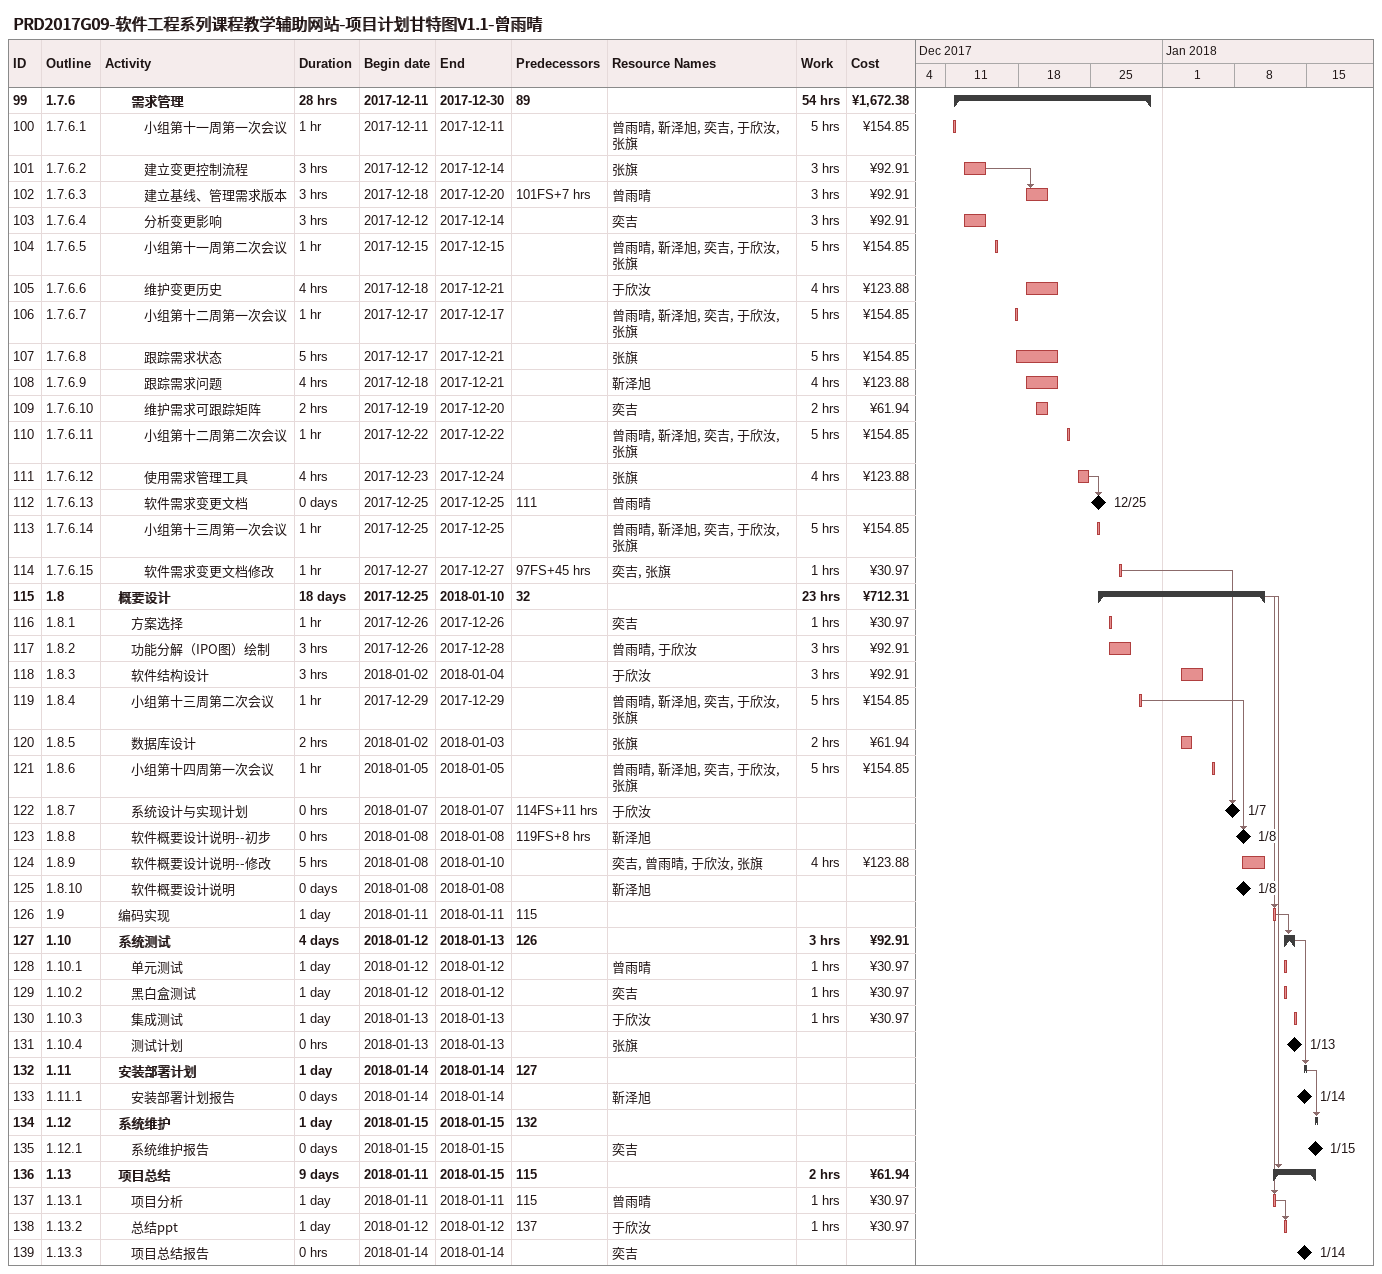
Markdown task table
PRD2017G09-软件工程系列课程教学辅助网站-项目计划甘特图V1.1-曾雨晴

| ID | WBS | Task | Duration | Start | Finish | Predecessors | Resources | Work (h) | Cost (¥) |
|---|---|---|---|---|---|---|---|---|---|
| 99 | 1.7.6 | **需求管理** | 28h | 2017-12-11 | 2017-12-30 | 89 |  | 54 | 1672.38 |
| 100 | 1.7.6.1 | 小组第十一周第一次会议 | 1h | 2017-12-11 | 2017-12-11 |  | 曾雨晴, 靳泽旭, 奕吉, 于欣汝, 张旗 | 5 | 154.85 |
| 101 | 1.7.6.2 | 建立变更控制流程 | 3h | 2017-12-12 | 2017-12-14 |  | 张旗 | 3 | 92.91 |
| 102 | 1.7.6.3 | 建立基线、管理需求版本 | 3h | 2017-12-18 | 2017-12-20 | 101FS+7h | 曾雨晴 | 3 | 92.91 |
| 103 | 1.7.6.4 | 分析变更影响 | 3h | 2017-12-12 | 2017-12-14 |  | 奕吉 | 3 | 92.91 |
| 104 | 1.7.6.5 | 小组第十一周第二次会议 | 1h | 2017-12-15 | 2017-12-15 |  | 曾雨晴, 靳泽旭, 奕吉, 于欣汝, 张旗 | 5 | 154.85 |
| 105 | 1.7.6.6 | 维护变更历史 | 4h | 2017-12-18 | 2017-12-21 |  | 于欣汝 | 4 | 123.88 |
| 106 | 1.7.6.7 | 小组第十二周第一次会议 | 1h | 2017-12-17 | 2017-12-17 |  | 曾雨晴, 靳泽旭, 奕吉, 于欣汝, 张旗 | 5 | 154.85 |
| 107 | 1.7.6.8 | 跟踪需求状态 | 5h | 2017-12-17 | 2017-12-21 |  | 张旗 | 5 | 154.85 |
| 108 | 1.7.6.9 | 跟踪需求问题 | 4h | 2017-12-18 | 2017-12-21 |  | 靳泽旭 | 4 | 123.88 |
| 109 | 1.7.6.10 | 维护需求可跟踪矩阵 | 2h | 2017-12-19 | 2017-12-20 |  | 奕吉 | 2 | 61.94 |
| 110 | 1.7.6.11 | 小组第十二周第二次会议 | 1h | 2017-12-22 | 2017-12-22 |  | 曾雨晴, 靳泽旭, 奕吉, 于欣汝, 张旗 | 5 | 154.85 |
| 111 | 1.7.6.12 | 使用需求管理工具 | 4h | 2017-12-23 | 2017-12-24 |  | 张旗 | 4 | 123.88 |
| 112 | 1.7.6.13 | 软件需求变更文档 | 0d | 2017-12-25 | 2017-12-25 | 111 | 曾雨晴 |  |  |
| 113 | 1.7.6.14 | 小组第十三周第一次会议 | 1h | 2017-12-25 | 2017-12-25 |  | 曾雨晴, 靳泽旭, 奕吉, 于欣汝, 张旗 | 5 | 154.85 |
| 114 | 1.7.6.15 | 软件需求变更文档修改 | 1h | 2017-12-27 | 2017-12-27 | 97FS+45h | 奕吉, 张旗 | 1 | 30.97 |
| 115 | 1.8 | **概要设计** | 18d | 2017-12-25 | 2018-01-10 | 32 |  | 23 | 712.31 |
| 116 | 1.8.1 | 方案选择 | 1h | 2017-12-26 | 2017-12-26 |  | 奕吉 | 1 | 30.97 |
| 117 | 1.8.2 | 功能分解（IPO图）绘制 | 3h | 2017-12-26 | 2017-12-28 |  | 曾雨晴, 于欣汝 | 3 | 92.91 |
| 118 | 1.8.3 | 软件结构设计 | 3h | 2018-01-02 | 2018-01-04 |  | 于欣汝 | 3 | 92.91 |
| 119 | 1.8.4 | 小组第十三周第二次会议 | 1h | 2017-12-29 | 2017-12-29 |  | 曾雨晴, 靳泽旭, 奕吉, 于欣汝, 张旗 | 5 | 154.85 |
| 120 | 1.8.5 | 数据库设计 | 2h | 2018-01-02 | 2018-01-03 |  | 张旗 | 2 | 61.94 |
| 121 | 1.8.6 | 小组第十四周第一次会议 | 1h | 2018-01-05 | 2018-01-05 |  | 曾雨晴, 靳泽旭, 奕吉, 于欣汝, 张旗 | 5 | 154.85 |
| 122 | 1.8.7 | 系统设计与实现计划 | 0h | 2018-01-07 | 2018-01-07 | 114FS+11h | 于欣汝 |  |  |
| 123 | 1.8.8 | 软件概要设计说明--初步 | 0h | 2018-01-08 | 2018-01-08 | 119FS+8h | 靳泽旭 |  |  |
| 124 | 1.8.9 | 软件概要设计说明--修改 | 5h | 2018-01-08 | 2018-01-10 |  | 奕吉, 曾雨晴, 于欣汝, 张旗 | 4 | 123.88 |
| 125 | 1.8.10 | 软件概要设计说明 | 0d | 2018-01-08 | 2018-01-08 |  | 靳泽旭 |  |  |
| 126 | 1.9 | 编码实现 | 1d | 2018-01-11 | 2018-01-11 | 115 |  |  |  |
| 127 | 1.10 | **系统测试** | 4d | 2018-01-12 | 2018-01-13 | 126 |  | 3 | 92.91 |
| 128 | 1.10.1 | 单元测试 | 1d | 2018-01-12 | 2018-01-12 |  | 曾雨晴 | 1 | 30.97 |
| 129 | 1.10.2 | 黑白盒测试 | 1d | 2018-01-12 | 2018-01-12 |  | 奕吉 | 1 | 30.97 |
| 130 | 1.10.3 | 集成测试 | 1d | 2018-01-13 | 2018-01-13 |  | 于欣汝 | 1 | 30.97 |
| 131 | 1.10.4 | 测试计划 | 0h | 2018-01-13 | 2018-01-13 |  | 张旗 |  |  |
| 132 | 1.11 | **安装部署计划** | 1d | 2018-01-14 | 2018-01-14 | 127 |  |  |  |
| 133 | 1.11.1 | 安装部署计划报告 | 0d | 2018-01-14 | 2018-01-14 |  | 靳泽旭 |  |  |
| 134 | 1.12 | **系统维护** | 1d | 2018-01-15 | 2018-01-15 | 132 |  |  |  |
| 135 | 1.12.1 | 系统维护报告 | 0d | 2018-01-15 | 2018-01-15 |  | 奕吉 |  |  |
| 136 | 1.13 | **项目总结** | 9d | 2018-01-11 | 2018-01-15 | 115 |  | 2 | 61.94 |
| 137 | 1.13.1 | 项目分析 | 1d | 2018-01-11 | 2018-01-11 | 115 | 曾雨晴 | 1 | 30.97 |
| 138 | 1.13.2 | 总结ppt | 1d | 2018-01-12 | 2018-01-12 | 137 | 于欣汝 | 1 | 30.97 |
| 139 | 1.13.3 | 项目总结报告 | 0h | 2018-01-14 | 2018-01-14 |  | 奕吉 |  |  |
